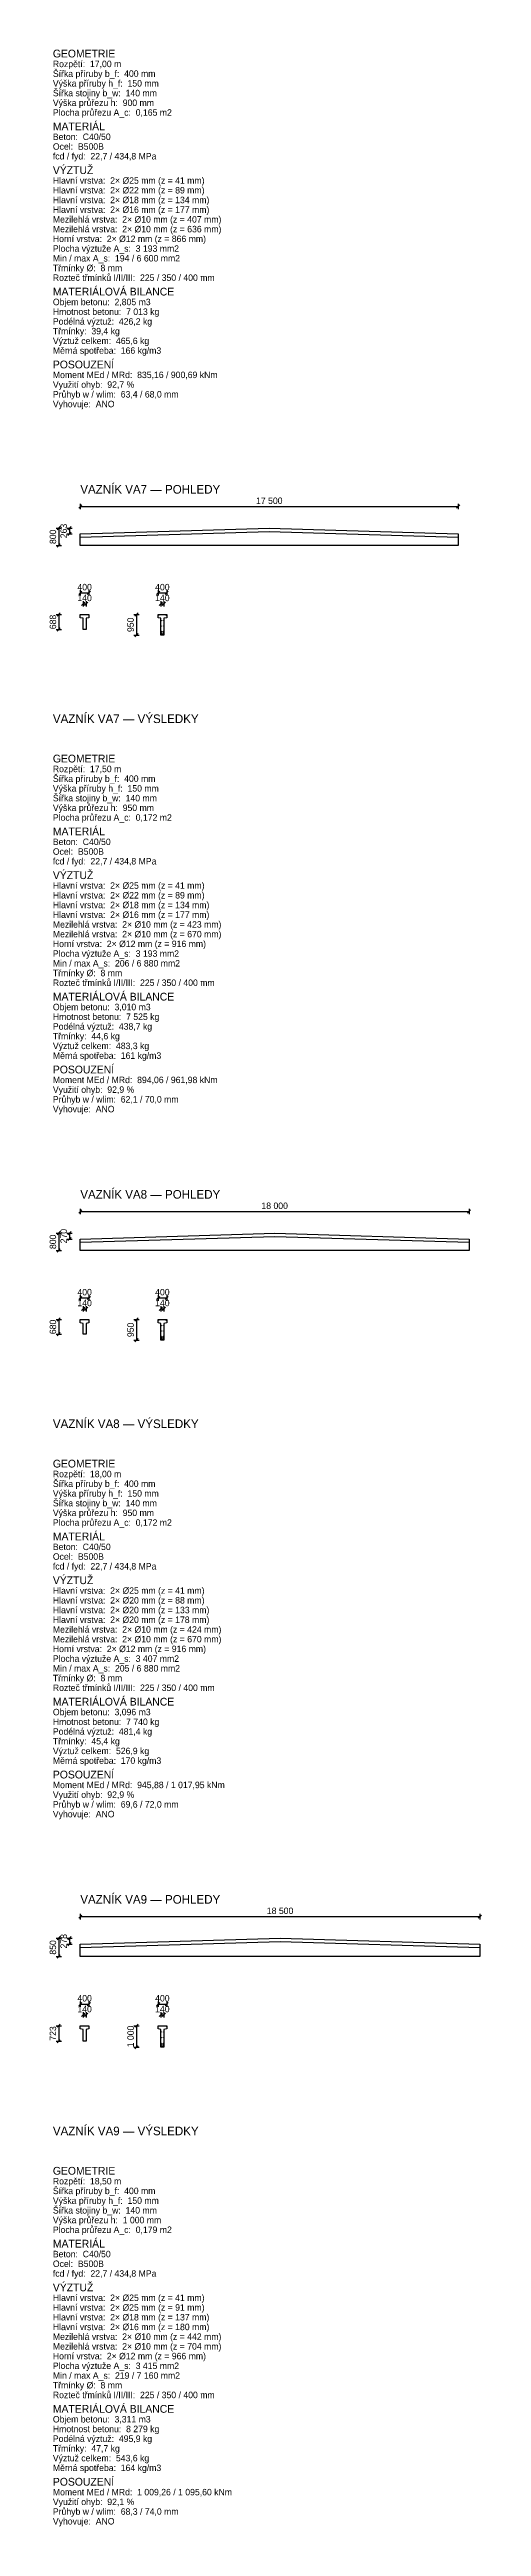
# Model space of a CAD drawing. Header units: millimetres. Extents: x -309 to 21690, y -1871722 to 127.
# Drawn here: x -154 to 19845, y -1871722 to -1757016 of the extents above; entities that cross this region are included whole.
import ezdxf
from ezdxf.enums import TextEntityAlignment as Align

# ---------------------------------------------------------------- set-up
doc = ezdxf.new("R2010")
doc.units = ezdxf.units.MM
for name, color, linetype in [('OPTICORS_BETON', 7, 'CONTINUOUS'), ('OPTICORS_KOTY', 3, 'CONTINUOUS'), ('OPTICORS_VYZTUZ', 1, 'CONTINUOUS')]:
    doc.layers.add(name, color=color, linetype=linetype)

msp = doc.modelspace()

# ---------------------------------------------------------------- linework, layer by layer
at = {"layer": 'OPTICORS_BETON'}
for points in [[(1270, -1779443.75), (10020, -1779181.25), (18770, -1779443.75), (18770, -1779981.25), (1270, -1779981.25)], [(1270, -1783181.25), (1670, -1783181.25), (1670, -1783331.25), (1540, -1783356.25), (1540, -1783868.75), (1400, -1783868.75), (1400, -1783356.25), (1270, -1783331.25)], [(4870, -1783181.25), (5270, -1783181.25), (5270, -1783331.25), (5140, -1783356.25), (5140, -1784131.25), (5000, -1784131.25), (5000, -1783356.25), (4870, -1783331.25)], [(1270, -1812101.25), (10270, -1811831.25), (19270, -1812101.25), (19270, -1812631.25), (1270, -1812631.25)], [(1270, -1815831.25), (1670, -1815831.25), (1670, -1815981.25), (1540, -1816006.25), (1540, -1816511.25), (1400, -1816511.25), (1400, -1816006.25), (1270, -1815981.25)], [(4870, -1815831.25), (5270, -1815831.25), (5270, -1815981.25), (5140, -1816006.25), (5140, -1816781.25), (5000, -1816781.25), (5000, -1816006.25), (4870, -1815981.25)], [(1270, -1844758.75), (10520, -1844481.25), (19770, -1844758.75), (19770, -1845331.25), (1270, -1845331.25)], [(1270, -1848531.25), (1670, -1848531.25), (1670, -1848681.25), (1540, -1848706.25), (1540, -1849253.75), (1400, -1849253.75), (1400, -1848706.25), (1270, -1848681.25)], [(4870, -1848531.25), (5270, -1848531.25), (5270, -1848681.25), (5140, -1848706.25), (5140, -1849531.25), (5000, -1849531.25), (5000, -1848706.25), (4870, -1848681.25)]]:
    msp.add_lwpolyline(points, close=True, dxfattribs=at)
at = {"layer": 'OPTICORS_KOTY'}
for p, q in [((1195, -1778256.25), (1345, -1778106.25)), ((1270, -1778056.25), (1270, -1778306.25)), ((1270, -1778181.25), (18770, -1778181.25)), ((18695, -1778256.25), (18845, -1778106.25)), ((18770, -1778056.25), (18770, -1778306.25)), ((145, -1779181.25), (395, -1779181.25)), ((145, -1779981.25), (395, -1779981.25)), ((195, -1779256.25), (345, -1779106.25)), ((195, -1780056.25), (345, -1779906.25)), ((270, -1779181.25), (270, -1779981.25)), ((645, -1779181.25), (895, -1779181.25)), ((645, -1779443.75), (895, -1779443.75)), ((695, -1779256.25), (845, -1779106.25)), ((695, -1779518.75), (845, -1779368.75)), ((770, -1779181.25), (770, -1779443.75)), ((1195, -1782256.25), (1345, -1782106.25)), ((1270, -1782056.25), (1270, -1782306.25)), ((1270, -1782181.25), (1670, -1782181.25)), ((1595, -1782256.25), (1745, -1782106.25)), ((1670, -1782056.25), (1670, -1782306.25)), ((4795, -1782256.25), (4945, -1782106.25)), ((4870, -1782056.25), (4870, -1782306.25)), ((4870, -1782181.25), (5270, -1782181.25)), ((5195, -1782256.25), (5345, -1782106.25)), ((5270, -1782056.25), (5270, -1782306.25)), ((145, -1783181.25), (395, -1783181.25)), ((195, -1783256.25), (345, -1783106.25)), ((270, -1783181.25), (270, -1783868.75)), ((1325, -1782756.25), (1475, -1782606.25)), ((1400, -1782556.25), (1400, -1782806.25)), ((1400, -1782681.25), (1540, -1782681.25)), ((1465, -1782756.25), (1615, -1782606.25)), ((1540, -1782556.25), (1540, -1782806.25)), ((3745, -1783181.25), (3995, -1783181.25)), ((3795, -1783256.25), (3945, -1783106.25)), ((3870, -1783181.25), (3870, -1784131.25)), ((4925, -1782756.25), (5075, -1782606.25)), ((5000, -1782556.25), (5000, -1782806.25)), ((5000, -1782681.25), (5140, -1782681.25)), ((5065, -1782756.25), (5215, -1782606.25)), ((5140, -1782556.25), (5140, -1782806.25)), ((145, -1783868.75), (395, -1783868.75)), ((195, -1783943.75), (345, -1783793.75)), ((3745, -1784131.25), (3995, -1784131.25)), ((3795, -1784206.25), (3945, -1784056.25)), ((1195, -1810906.25), (1345, -1810756.25)), ((1270, -1810706.25), (1270, -1810956.25)), ((1270, -1810831.25), (19270, -1810831.25)), ((19195, -1810906.25), (19345, -1810756.25)), ((19270, -1810706.25), (19270, -1810956.25)), ((145, -1811831.25), (395, -1811831.25)), ((195, -1811906.25), (345, -1811756.25)), ((270, -1811831.25), (270, -1812631.25)), ((645, -1811831.25), (895, -1811831.25)), ((645, -1812101.25), (895, -1812101.25)), ((695, -1811906.25), (845, -1811756.25)), ((695, -1812176.25), (845, -1812026.25)), ((770, -1811831.25), (770, -1812101.25)), ((145, -1812631.25), (395, -1812631.25)), ((195, -1812706.25), (345, -1812556.25)), ((195, -1815906.25), (345, -1815756.25)), ((1195, -1814906.25), (1345, -1814756.25)), ((1270, -1814706.25), (1270, -1814956.25)), ((1270, -1814831.25), (1670, -1814831.25)), ((1325, -1815406.25), (1475, -1815256.25)), ((1400, -1815206.25), (1400, -1815456.25)), ((1400, -1815331.25), (1540, -1815331.25)), ((1465, -1815406.25), (1615, -1815256.25)), ((1540, -1815206.25), (1540, -1815456.25)), ((1595, -1814906.25), (1745, -1814756.25)), ((1670, -1814706.25), (1670, -1814956.25)), ((3795, -1815906.25), (3945, -1815756.25)), ((4795, -1814906.25), (4945, -1814756.25)), ((4870, -1814706.25), (4870, -1814956.25)), ((4870, -1814831.25), (5270, -1814831.25)), ((4925, -1815406.25), (5075, -1815256.25)), ((5000, -1815206.25), (5000, -1815456.25)), ((5000, -1815331.25), (5140, -1815331.25)), ((5065, -1815406.25), (5215, -1815256.25)), ((5140, -1815206.25), (5140, -1815456.25)), ((5195, -1814906.25), (5345, -1814756.25)), ((5270, -1814706.25), (5270, -1814956.25)), ((145, -1815831.25), (395, -1815831.25)), ((145, -1816511.25), (395, -1816511.25)), ((195, -1816586.25), (345, -1816436.25)), ((270, -1815831.25), (270, -1816511.25)), ((3745, -1815831.25), (3995, -1815831.25)), ((3745, -1816781.25), (3995, -1816781.25)), ((3795, -1816856.25), (3945, -1816706.25)), ((3870, -1815831.25), (3870, -1816781.25)), ((195, -1844556.25), (345, -1844406.25)), ((695, -1844556.25), (845, -1844406.25)), ((1195, -1843556.25), (1345, -1843406.25)), ((1270, -1843356.25), (1270, -1843606.25)), ((1270, -1843481.25), (19770, -1843481.25)), ((19695, -1843556.25), (19845, -1843406.25)), ((19770, -1843356.25), (19770, -1843606.25)), ((145, -1844481.25), (395, -1844481.25)), ((145, -1845331.25), (395, -1845331.25)), ((195, -1845406.25), (345, -1845256.25)), ((270, -1844481.25), (270, -1845331.25)), ((645, -1844481.25), (895, -1844481.25)), ((645, -1844758.75), (895, -1844758.75)), ((695, -1844833.75), (845, -1844683.75)), ((770, -1844481.25), (770, -1844758.75)), ((1195, -1847606.25), (1345, -1847456.25)), ((1270, -1847406.25), (1270, -1847656.25)), ((1270, -1847531.25), (1670, -1847531.25)), ((1400, -1847906.25), (1400, -1848156.25)), ((1540, -1847906.25), (1540, -1848156.25)), ((1595, -1847606.25), (1745, -1847456.25)), ((1670, -1847406.25), (1670, -1847656.25)), ((4795, -1847606.25), (4945, -1847456.25)), ((4870, -1847406.25), (4870, -1847656.25)), ((4870, -1847531.25), (5270, -1847531.25)), ((5000, -1847906.25), (5000, -1848156.25)), ((5140, -1847906.25), (5140, -1848156.25)), ((5195, -1847606.25), (5345, -1847456.25)), ((5270, -1847406.25), (5270, -1847656.25)), ((145, -1848531.25), (395, -1848531.25)), ((195, -1848606.25), (345, -1848456.25)), ((270, -1848531.25), (270, -1849253.75)), ((1325, -1848106.25), (1475, -1847956.25)), ((1400, -1848031.25), (1540, -1848031.25)), ((1465, -1848106.25), (1615, -1847956.25)), ((3745, -1848531.25), (3995, -1848531.25)), ((3795, -1848606.25), (3945, -1848456.25)), ((3870, -1848531.25), (3870, -1849531.25)), ((4925, -1848106.25), (5075, -1847956.25)), ((5000, -1848031.25), (5140, -1848031.25)), ((5065, -1848106.25), (5215, -1847956.25)), ((145, -1849253.75), (395, -1849253.75)), ((195, -1849328.75), (345, -1849178.75)), ((3745, -1849531.25), (3995, -1849531.25)), ((3795, -1849606.25), (3945, -1849456.25))]:
    msp.add_line(p, q, dxfattribs=at)
at = {"layer": 'OPTICORS_VYZTUZ'}
for p, q in [((1270, -1779593.75), (10020, -1779331.25)), ((10020, -1779331.25), (18770, -1779593.75)), ((1270, -1812251.25), (10270, -1811981.25)), ((10270, -1811981.25), (19270, -1812251.25)), ((1270, -1844908.75), (10520, -1844631.25)), ((10520, -1844631.25), (19770, -1844908.75))]:
    msp.add_line(p, q, dxfattribs=at)
for centre, radius in [((4890, -1783215.25), 6), ((5020, -1783461.58), 5), ((5120, -1783461.58), 5), ((5250, -1783215.25), 6), ((5020, -1784090.75), 12.5), ((5020, -1784042.25), 11), ((5020, -1783997.25), 9), ((5020, -1783954.25), 8), ((5020, -1783707.92), 5), ((5120, -1784090.75), 12.5), ((5120, -1784042.25), 11), ((5120, -1783997.25), 9), ((5120, -1783954.25), 8), ((5120, -1783707.92), 5), ((4890, -1815865.25), 6), ((5020, -1816740.75), 12.5), ((5020, -1816603.25), 10), ((5020, -1816648.25), 10), ((5020, -1816693.25), 10), ((5020, -1816111.25), 5), ((5020, -1816357.25), 5), ((5120, -1816740.75), 12.5), ((5120, -1816603.25), 10), ((5120, -1816648.25), 10), ((5120, -1816693.25), 10), ((5120, -1816111.25), 5), ((5120, -1816357.25), 5), ((5250, -1815865.25), 6), ((4890, -1848565.25), 6), ((5020, -1848827.25), 5), ((5120, -1848827.25), 5), ((5250, -1848565.25), 6), ((5020, -1849440.75), 12.5), ((5020, -1849490.75), 12.5), ((5020, -1849394.25), 9), ((5020, -1849351.25), 8), ((5020, -1849089.25), 5), ((5120, -1849440.75), 12.5), ((5120, -1849490.75), 12.5), ((5120, -1849394.25), 9), ((5120, -1849351.25), 8), ((5120, -1849089.25), 5)]:
    msp.add_circle(centre, radius, dxfattribs=at)

# ---------------------------------------------------------------- texts
at = {"layer": 'OPTICORS_KOTY'}
for s, height, p in [('GEOMETRIE', 360, (0, -1757381.25)), ('Výška příruby h_f:  150 mm', 300, (0, -1758731.25)), ('Šířka příruby b_f:  400 mm', 300, (0, -1758281.25)), ('Rozpětí:  17,00 m', 300, (0, -1757831.25)), ('Výška průřezu h:  900 mm', 300, (0, -1759631.25)), ('Šířka stojiny b_w:  140 mm', 300, (0, -1759181.25)), ('Plocha průřezu A_c:  0,165 m2', 300, (0, -1760081.25)), ('MATERIÁL', 360, (0, -1760756.25)), ('fcd / fyd:  22,7 / 434,8 MPa', 300, (0, -1762106.25)), ('Ocel:  B500B', 300, (0, -1761656.25)), ('Beton:  C40/50', 300, (0, -1761206.25)), ('VÝZTUŽ', 360, (0, -1762781.25)), ('Hlavní vrstva:  2× %%c25 mm (z = 41 mm)', 300, (0, -1763231.25)), ('Hlavní vrstva:  2× %%c22 mm (z = 89 mm)', 300, (0, -1763681.25)), ('Hlavní vrstva:  2× %%c18 mm (z = 134 mm)', 300, (0, -1764131.25)), ('Hlavní vrstva:  2× %%c16 mm (z = 177 mm)', 300, (0, -1764581.25)), ('Mezilehlá vrstva:  2× %%c10 mm (z = 407 mm)', 300, (0, -1765031.25)), ('Mezilehlá vrstva:  2× %%c10 mm (z = 636 mm)', 300, (0, -1765481.25)), ('Horní vrstva:  2× %%c12 mm (z = 866 mm)', 300, (0, -1765931.25)), ('Plocha výztuže A_s:  3 193 mm2', 300, (0, -1766381.25)), ('Třmínky %%c:  8 mm', 300, (0, -1767281.25)), ('Min / max A_s:  194 / 6 600 mm2', 300, (0, -1766831.25)), ('Rozteč třmínků I/II/III:  225 / 350 / 400 mm', 300, (0, -1767731.25)), ('Objem betonu:  2,805 m3', 300, (0, -1768856.25)), ('MATERIÁLOVÁ BILANCE', 360, (0, -1768406.25)), ('Třmínky:  39,4 kg', 300, (0, -1770206.25)), ('Hmotnost betonu:  7 013 kg', 300, (0, -1769306.25)), ('Podélná výztuž:  426,2 kg', 300, (0, -1769756.25)), ('Výztuž celkem:  465,6 kg', 300, (0, -1770656.25)), ('Měrná spotřeba:  166 kg/m3', 300, (0, -1771106.25)), ('Moment MEd / MRd:  835,16 / 900,69 kNm', 300, (0, -1772231.25)), ('POSOUZENÍ', 360, (0, -1771781.25)), ('Využití ohyb:  92,7 %', 300, (0, -1772681.25)), ('Vyhovuje:  ANO', 300, (0, -1773581.25)), ('Průhyb w / wlim:  63,4 / 68,0 mm', 300, (0, -1773131.25)), ('VAZNÍK VA7 — POHLEDY', 400, (1270, -1777581.25)), ('VAZNÍK VA7 — VÝSLEDKY', 400, (0, -1788206.25)), ('Šířka příruby b_f:  400 mm', 300, (0, -1790931.25)), ('GEOMETRIE', 360, (0, -1790031.25)), ('Rozpětí:  17,50 m', 300, (0, -1790481.25)), ('Výška příruby h_f:  150 mm', 300, (0, -1791381.25)), ('Šířka stojiny b_w:  140 mm', 300, (0, -1791831.25)), ('Výška průřezu h:  950 mm', 300, (0, -1792281.25)), ('Plocha průřezu A_c:  0,172 m2', 300, (0, -1792731.25)), ('Ocel:  B500B', 300, (0, -1794306.25)), ('Beton:  C40/50', 300, (0, -1793856.25)), ('MATERIÁL', 360, (0, -1793406.25)), ('VÝZTUŽ', 360, (0, -1795431.25)), ('fcd / fyd:  22,7 / 434,8 MPa', 300, (0, -1794756.25)), ('Hlavní vrstva:  2× %%c25 mm (z = 41 mm)', 300, (0, -1795881.25)), ('Hlavní vrstva:  2× %%c22 mm (z = 89 mm)', 300, (0, -1796331.25)), ('Hlavní vrstva:  2× %%c18 mm (z = 134 mm)', 300, (0, -1796781.25)), ('Hlavní vrstva:  2× %%c16 mm (z = 177 mm)', 300, (0, -1797231.25)), ('Mezilehlá vrstva:  2× %%c10 mm (z = 423 mm)', 300, (0, -1797681.25)), ('Mezilehlá vrstva:  2× %%c10 mm (z = 670 mm)', 300, (0, -1798131.25)), ('Horní vrstva:  2× %%c12 mm (z = 916 mm)', 300, (0, -1798581.25)), ('Třmínky %%c:  8 mm', 300, (0, -1799931.25)), ('Plocha výztuže A_s:  3 193 mm2', 300, (0, -1799031.25)), ('Min / max A_s:  206 / 6 880 mm2', 300, (0, -1799481.25)), ('Rozteč třmínků I/II/III:  225 / 350 / 400 mm', 300, (0, -1800381.25)), ('MATERIÁLOVÁ BILANCE', 360, (0, -1801056.25)), ('Objem betonu:  3,010 m3', 300, (0, -1801506.25)), ('Hmotnost betonu:  7 525 kg', 300, (0, -1801956.25)), ('Výztuž celkem:  483,3 kg', 300, (0, -1803306.25)), ('Třmínky:  44,6 kg', 300, (0, -1802856.25)), ('Podélná výztuž:  438,7 kg', 300, (0, -1802406.25)), ('Měrná spotřeba:  161 kg/m3', 300, (0, -1803756.25)), ('POSOUZENÍ', 360, (0, -1804431.25)), ('Využití ohyb:  92,9 %', 300, (0, -1805331.25)), ('Moment MEd / MRd:  894,06 / 961,98 kNm', 300, (0, -1804881.25)), ('Průhyb w / wlim:  62,1 / 70,0 mm', 300, (0, -1805781.25)), ('Vyhovuje:  ANO', 300, (0, -1806231.25)), ('VAZNÍK VA8 — POHLEDY', 400, (1270, -1810231.25)), ('VAZNÍK VA8 — VÝSLEDKY', 400, (0, -1820856.25)), ('GEOMETRIE', 360, (0, -1822681.25)), ('Výška příruby h_f:  150 mm', 300, (0, -1824031.25)), ('Šířka příruby b_f:  400 mm', 300, (0, -1823581.25)), ('Rozpětí:  18,00 m', 300, (0, -1823131.25)), ('Výška průřezu h:  950 mm', 300, (0, -1824931.25)), ('Šířka stojiny b_w:  140 mm', 300, (0, -1824481.25)), ('Plocha průřezu A_c:  0,172 m2', 300, (0, -1825381.25)), ('MATERIÁL', 360, (0, -1826056.25)), ('fcd / fyd:  22,7 / 434,8 MPa', 300, (0, -1827406.25)), ('Ocel:  B500B', 300, (0, -1826956.25)), ('Beton:  C40/50', 300, (0, -1826506.25)), ('VÝZTUŽ', 360, (0, -1828081.25)), ('Hlavní vrstva:  2× %%c25 mm (z = 41 mm)', 300, (0, -1828531.25)), ('Hlavní vrstva:  2× %%c20 mm (z = 88 mm)', 300, (0, -1828981.25)), ('Hlavní vrstva:  2× %%c20 mm (z = 133 mm)', 300, (0, -1829431.25)), ('Hlavní vrstva:  2× %%c20 mm (z = 178 mm)', 300, (0, -1829881.25)), ('Mezilehlá vrstva:  2× %%c10 mm (z = 424 mm)', 300, (0, -1830331.25)), ('Mezilehlá vrstva:  2× %%c10 mm (z = 670 mm)', 300, (0, -1830781.25)), ('Horní vrstva:  2× %%c12 mm (z = 916 mm)', 300, (0, -1831231.25)), ('Plocha výztuže A_s:  3 407 mm2', 300, (0, -1831681.25)), ('Min / max A_s:  205 / 6 880 mm2', 300, (0, -1832131.25)), ('Třmínky %%c:  8 mm', 300, (0, -1832581.25)), ('Rozteč třmínků I/II/III:  225 / 350 / 400 mm', 300, (0, -1833031.25)), ('Objem betonu:  3,096 m3', 300, (0, -1834156.25)), ('MATERIÁLOVÁ BILANCE', 360, (0, -1833706.25)), ('Třmínky:  45,4 kg', 300, (0, -1835506.25)), ('Hmotnost betonu:  7 740 kg', 300, (0, -1834606.25)), ('Podélná výztuž:  481,4 kg', 300, (0, -1835056.25)), ('Výztuž celkem:  526,9 kg', 300, (0, -1835956.25)), ('Měrná spotřeba:  170 kg/m3', 300, (0, -1836406.25)), ('Moment MEd / MRd:  945,88 / 1 017,95 kNm', 300, (0, -1837531.25)), ('POSOUZENÍ', 360, (0, -1837081.25)), ('Využití ohyb:  92,9 %', 300, (0, -1837981.25)), ('Vyhovuje:  ANO', 300, (0, -1838881.25)), ('Průhyb w / wlim:  69,6 / 72,0 mm', 300, (0, -1838431.25)), ('VAZNÍK VA9 — POHLEDY', 400, (1270, -1842881.25)), ('VAZNÍK VA9 — VÝSLEDKY', 400, (0, -1853606.25)), ('GEOMETRIE', 360, (0, -1855431.25)), ('Rozpětí:  18,50 m', 300, (0, -1855881.25)), ('Výška příruby h_f:  150 mm', 300, (0, -1856781.25)), ('Šířka příruby b_f:  400 mm', 300, (0, -1856331.25)), ('Šířka stojiny b_w:  140 mm', 300, (0, -1857231.25)), ('Výška průřezu h:  1 000 mm', 300, (0, -1857681.25)), ('Plocha průřezu A_c:  0,179 m2', 300, (0, -1858131.25)), ('Beton:  C40/50', 300, (0, -1859256.25)), ('MATERIÁL', 360, (0, -1858806.25)), ('VÝZTUŽ', 360, (0, -1860831.25)), ('fcd / fyd:  22,7 / 434,8 MPa', 300, (0, -1860156.25)), ('Ocel:  B500B', 300, (0, -1859706.25)), ('Hlavní vrstva:  2× %%c25 mm (z = 41 mm)', 300, (0, -1861281.25)), ('Hlavní vrstva:  2× %%c25 mm (z = 91 mm)', 300, (0, -1861731.25)), ('Hlavní vrstva:  2× %%c18 mm (z = 137 mm)', 300, (0, -1862181.25)), ('Hlavní vrstva:  2× %%c16 mm (z = 180 mm)', 300, (0, -1862631.25)), ('Mezilehlá vrstva:  2× %%c10 mm (z = 442 mm)', 300, (0, -1863081.25)), ('Mezilehlá vrstva:  2× %%c10 mm (z = 704 mm)', 300, (0, -1863531.25)), ('Horní vrstva:  2× %%c12 mm (z = 966 mm)', 300, (0, -1863981.25)), ('Třmínky %%c:  8 mm', 300, (0, -1865331.25)), ('Plocha výztuže A_s:  3 415 mm2', 300, (0, -1864431.25)), ('Min / max A_s:  219 / 7 160 mm2', 300, (0, -1864881.25)), ('Rozteč třmínků I/II/III:  225 / 350 / 400 mm', 300, (0, -1865781.25)), ('MATERIÁLOVÁ BILANCE', 360, (0, -1866456.25)), ('Objem betonu:  3,311 m3', 300, (0, -1866906.25)), ('Hmotnost betonu:  8 279 kg', 300, (0, -1867356.25)), ('Výztuž celkem:  543,6 kg', 300, (0, -1868706.25)), ('Třmínky:  47,7 kg', 300, (0, -1868256.25)), ('Podélná výztuž:  495,9 kg', 300, (0, -1867806.25)), ('Měrná spotřeba:  164 kg/m3', 300, (0, -1869156.25)), ('POSOUZENÍ', 360, (0, -1869831.25)), ('Využití ohyb:  92,1 %', 300, (0, -1870731.25)), ('Moment MEd / MRd:  1 009,26 / 1 095,60 kNm', 300, (0, -1870281.25)), ('Průhyb w / wlim:  68,3 / 74,0 mm', 300, (0, -1871181.25)), ('Vyhovuje:  ANO', 300, (0, -1871631.25))]:
    msp.add_text(s, height=height, dxfattribs=at).set_placement(p)
for s, p in [('17 500', (10020, -1777911.25)), ('400', (1470, -1781911.25)), ('140', (1470, -1782411.25)), ('400', (5070, -1781911.25)), ('140', (5070, -1782411.25)), ('18 000', (10270, -1810561.25)), ('400', (1470, -1814561.25)), ('400', (5070, -1814561.25)), ('140', (1470, -1815061.25)), ('140', (5070, -1815061.25)), ('18 500', (10520, -1843211.25)), ('400', (1470, -1847261.25)), ('140', (1470, -1847761.25)), ('400', (5070, -1847261.25)), ('140', (5070, -1847761.25))]:
    msp.add_text(s, height=300, dxfattribs=at).set_placement(p, align=Align.MIDDLE)
for s, p in [('263', (500, -1779312.5)), ('800', (0, -1779581.25)), ('688', (0, -1783525)), ('950', (3600, -1783656.25)), ('800', (0, -1812231.25)), ('270', (500, -1811966.25)), ('680', (0, -1816171.25)), ('950', (3600, -1816306.25)), ('278', (500, -1844620)), ('850', (0, -1844906.25)), ('723', (0, -1848892.5)), ('1 000', (3600, -1849031.25))]:
    msp.add_text(s, height=300, rotation=90, dxfattribs=at).set_placement(p, align=Align.MIDDLE)

doc.saveas('drawing.dxf')
